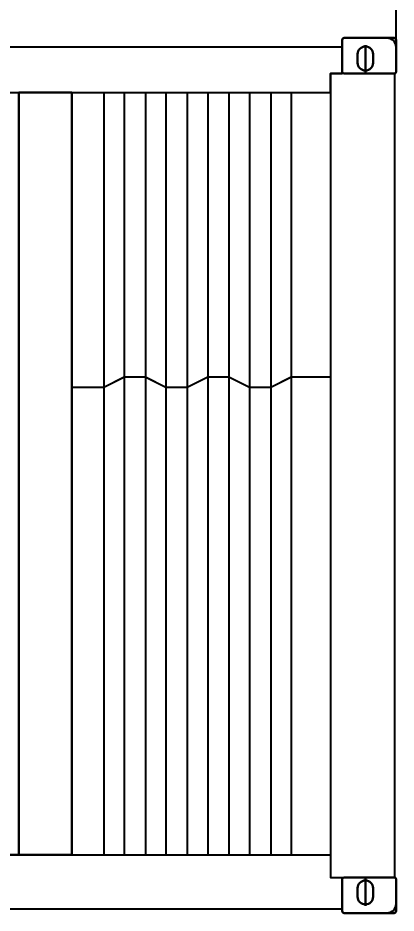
# Model space of a CAD drawing. Header units: millimetres. Extents: x 55614 to 110757, y -66981 to -47484.
# Drawn here: x 67509 to 68759, y -52757 to -49795 of the extents above; entities that cross this region are included whole.
import ezdxf

# ---------------------------------------------------------------- set-up
doc = ezdxf.new("R2010")
doc.units = ezdxf.units.MM
doc.layers.get('Defpoints').update_dxf_attribs({"lineweight": 15})
doc.layers.add('AM_0', color=7, linetype='Continuous', lineweight=30)
doc.layers.add('THICK', color=7, linetype='Continuous', lineweight=0)
doc.styles.add('仿宋', font='仿宋_GB2312.ttf', dxfattribs={"width": 0.8})
doc.styles.add('标准', font='simsun.ttc', dxfattribs={"width": 0.667})
doc.dimstyles.new('12倍', dxfattribs={"dimscale": 21, "dimtxt": 3.5, "dimasz": 2.5, "dimexe": 1.5, "dimexo": 0, "dimgap": 1, "dimtad": 1, "dimtoh": 1, "dimdsep": 46, "dimtxsty": '仿宋', "dimcen": 2.5, "dimdle": 5, "dimclrd": 4, "dimclre": 4, "dimclrt": 3, "dimadec": 0, "dimazin": 0, "dimtfac": 1, "dimtmove": 0, "dimatfit": 3, "dimfxl": 1, "dimtolj": 1, "dimarcsym": 0})

# ---------------------------------------------------------------- blocks, each defined once
blk = doc.blocks.new('*D1524')
at = {"layer": 'Defpoints', "color": 0}
for p in [(62700.6, -49670.3), (62700.6, -49919.9), (68758.6, -49919.9)]:
    blk.add_point(p, dxfattribs=at)
at = {"layer": 'THICK', "color": 4, "linetype": 'Continuous', "lineweight": -2}
for p, q in [((62700.6, -49919.9), (62700.6, -49638.8)), ((68758.6, -49919.9), (68758.6, -49638.8)), ((68706.1, -49670.3), (62753.1, -49670.3))]:
    blk.add_line(p, q, dxfattribs=at)
at = {"layer": 'THICK', "color": 4}
for points in [[(62753.1, -49661.6), (62753.1, -49679.1), (62700.6, -49670.3)], [(68706.1, -49679.1), (68706.1, -49661.6), (68758.6, -49670.3)]]:
    blk.add_solid(points, dxfattribs=at)
at = {"layer": 'THICK', "color": 3, "lineweight": -3, "insert": (65759.6, -49590.5), "char_height": 73.5, "attachment_point": 5, "style": '标准'}
blk.add_mtext('\\A1;OVERALL LENGTH {\\A1;6058{\\H0.7x;\\S+0^ -5;}}', dxfattribs=at)

msp = doc.modelspace()

# ---------------------------------------------------------------- linework, layer by layer
at = {"layer": 'AM_0'}
for p, q in [((68657.128, -49884.855), (68657.128, -49973.855)), ((68657.128, -52732.855), (68657.128, -52643.855))]:
    msp.add_line(p, q, dxfattribs=at)
for points in [[(68752.628, -49978.855, 0.41421356), (68758.628, -49972.855), (68758.628, -49866.855, 0.41421356), (68752.628, -49860.855), (68586.628, -49860.855, 0.41421356), (68580.628, -49866.855), (68580.628, -49972.855, 0.41421356), (68586.628, -49978.855)], [(68682.628, -49914.855, 1), (68631.628, -49914.855), (68631.628, -49943.355, 1), (68682.628, -49943.355)], [(68752.628, -52638.855, -0.41421356), (68758.628, -52644.855), (68758.628, -52750.855, -0.41421356), (68752.628, -52756.855), (68586.628, -52756.855, -0.41421356), (68580.628, -52750.855), (68580.628, -52644.855, -0.41421356), (68586.628, -52638.855)], [(68682.628, -52702.855, -1), (68631.628, -52702.855), (68631.628, -52674.355, -1), (68682.628, -52674.355)]]:
    msp.add_lwpolyline(points, format="xyb", close=True, dxfattribs=at)
msp.add_lwpolyline([(67511.629, -50041.855), (67686.629, -50041.855), (67686.629, -52563.855), (67511.629, -52563.855)], close=True, dxfattribs=at)
for centre, start, end in [((68728.628, -49890.855), 0, 90), ((68728.628, -52726.855), 270, 0)]:
    msp.add_arc(centre, 30, start, end, dxfattribs=at)
at = {"layer": 'THICK', "lineweight": -3}
for p, q in [((67792.128, -50041.855), (67792.128, -52563.855)), ((67860.128, -50041.855), (67860.128, -52563.855)), ((67930.128, -50041.855), (67930.128, -52563.855)), ((67998.128, -50041.855), (67998.128, -52563.855)), ((68068.128, -50041.855), (68068.128, -52563.855)), ((68136.128, -50041.855), (68136.128, -52563.855)), ((68206.128, -50041.855), (68206.128, -52563.855)), ((68274.128, -50041.855), (68274.128, -52563.855)), ((68344.487, -50041.855), (68344.487, -52563.855)), ((68412.128, -50041.855), (68412.128, -52563.855))]:
    msp.add_line(p, q, dxfattribs=at)
for points in [[(68541.628, -50041.855), (68541.628, -49978.855), (68580.628, -49978.855), (68580.628, -49891.855), (62878.628, -49891.855), (62878.628, -49978.855), (62854.628, -49978.855), (62854.628, -50041.855)], [(68754.628, -49978.855), (68541.628, -49978.855), (68541.628, -52638.855), (68754.628, -52638.855)], [(67511.63, -52563.855), (67431.63, -52563.855), (67431.63, -50041.855), (67511.63, -50041.855)], [(68541.628, -52563.855), (68541.628, -52638.855), (68580.628, -52638.855), (68580.628, -52743.855), (62878.628, -52743.855), (62878.628, -52638.855), (62854.628, -52638.855), (62854.628, -52563.855)]]:
    msp.add_lwpolyline(points, close=True, dxfattribs=at)
msp.add_lwpolyline([(68412.487, -50983.568), (68344.487, -51018.068), (68273.769, -51018.068), (68205.769, -50983.568), (68136.487, -50983.568), (68068.487, -51018.068), (67997.769, -51018.068), (67929.769, -50983.568), (67860.487, -50983.568), (67792.487, -51018.068), (67686.629, -51018.068), (67686.629, -51016.568), (67792.128, -51016.568), (67860.128, -50982.068), (67930.128, -50982.068), (67998.128, -51016.568), (68068.128, -51016.568), (68136.128, -50982.068), (68206.128, -50982.068), (68274.128, -51016.568), (68344.128, -51016.568), (68412.128, -50982.068), (68541.628, -50982.068), (68541.628, -50983.568), (68412.487, -50983.568)], dxfattribs=at)

# ---------------------------------------------------------------- dimensions: what is measured, and where the dimension line sits
dim = msp.add_linear_dim(base=(62700.628, -49670.303), p1=(68758.628, -49919.855), p2=(62700.628, -49919.855), angle=180, text='OVERALL LENGTH {\\A1;<>{\\H0.7x;\\S+0^ -5;}}', dimstyle='12倍', override={"dimtxsty": '标准'}, dxfattribs=at)
dim.commit()
dim.dimension.update_dxf_attribs({"geometry": '*D1524', "text_midpoint": (65759.628, -49670.303), "dimtype": 160})

doc.saveas('drawing.dxf')
